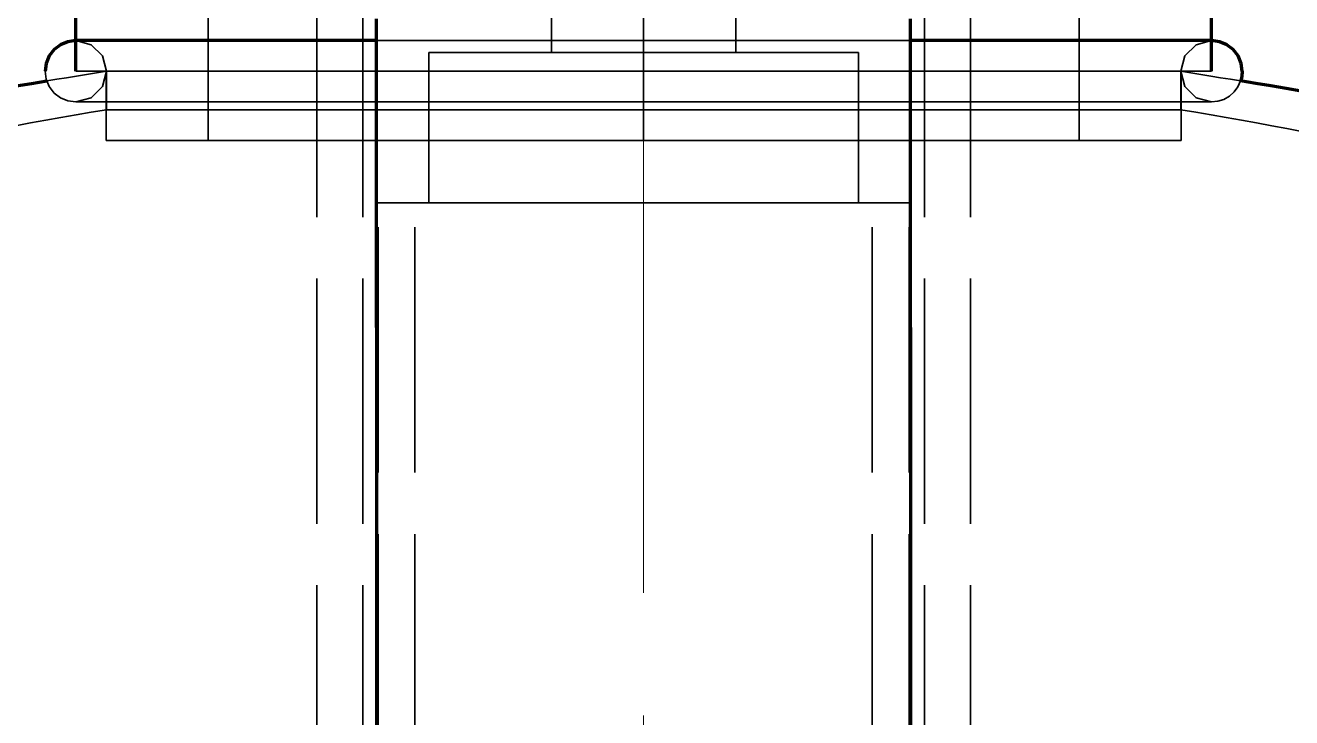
# Model space of a CAD drawing. Header units: millimetres. Extents: x 0 to 2382, y 0 to 420.
# Drawn here: x 305.23 to 325.86, y 312.58 to 323.86 of the extents above; entities that cross this region are included whole.
import ezdxf

# ---------------------------------------------------------------- set-up
doc = ezdxf.new("R2010")
doc.units = ezdxf.units.MM
doc.linetypes.add('IRAM-E-TRAZOS', pattern=[5, 4, -1])
doc.linetypes.add('IRAM-F-TRAZO-PUNTO', pattern=[20, 15, -2, 1, -2])
for name, color, linetype, lineweight in [('01-VISIBLE', 7, 'CONTINUOUS', 70), ('02-OCULTA', 4, 'IRAM-E-TRAZOS', 35), ('03-EJE', 1, 'IRAM-F-TRAZO-PUNTO', 18)]:
    doc.layers.add(name, color=color, linetype=linetype, lineweight=lineweight)

msp = doc.modelspace()

# ---------------------------------------------------------------- linework, layer by layer
at = {"layer": '01-VISIBLE'}
for p, q in [((306.055, 323.113), (306.055, 330.113)), ((324.555, 323.113), (324.555, 330.113)), ((310.955, 318.938), (310.955, 245.813)), ((319.655, 318.938), (319.655, 245.813))]:
    msp.add_line(p, q, dxfattribs=at)
for points in [[(310.955, 318.938), (310.955, 319.189), (310.955, 319.441), (310.955, 319.692), (310.955, 319.944), (310.955, 320.195), (310.955, 320.447), (310.955, 320.699), (310.955, 320.95), (310.955, 321.202), (310.955, 321.453), (310.955, 321.705), (310.955, 321.956), (310.955, 322.208), (310.955, 322.459), (310.955, 322.711), (310.955, 322.962), (310.955, 323.214), (310.955, 323.465), (310.955, 323.717), (310.955, 323.969)], [(319.655, 318.938), (319.655, 319.189), (319.655, 319.441), (319.655, 319.692), (319.655, 319.944), (319.655, 320.195), (319.655, 320.447), (319.655, 320.699), (319.655, 320.95), (319.655, 321.202), (319.655, 321.453), (319.655, 321.705), (319.655, 321.956), (319.655, 322.208), (319.655, 322.459), (319.655, 322.711), (319.655, 322.962), (319.655, 323.214), (319.655, 323.465), (319.655, 323.717), (319.655, 323.969)], [(306.055, 323.613), (305.926, 323.596), (305.805, 323.546), (305.701, 323.466), (305.622, 323.363), (305.572, 323.242), (305.555, 323.113)], [(310.955, 323.613), (310.697, 323.613), (310.439, 323.613), (310.181, 323.613), (309.923, 323.613), (309.666, 323.613), (309.408, 323.613), (309.15, 323.613), (308.892, 323.613), (308.634, 323.613), (308.376, 323.613), (308.118, 323.613), (307.86, 323.613), (307.602, 323.613), (307.344, 323.613), (307.087, 323.613), (306.829, 323.613), (306.571, 323.613), (306.313, 323.613), (306.055, 323.613)], [(324.555, 323.613), (324.297, 323.613), (324.039, 323.613), (323.781, 323.613), (323.523, 323.613), (323.266, 323.613), (323.008, 323.613), (322.75, 323.613), (322.492, 323.613), (322.234, 323.613), (321.976, 323.613), (321.718, 323.613), (321.46, 323.613), (321.202, 323.613), (320.944, 323.613), (320.687, 323.613), (320.429, 323.613), (320.171, 323.613), (319.913, 323.613), (319.655, 323.613)], [(325.055, 323.113), (325.038, 323.242), (324.988, 323.363), (324.909, 323.466), (324.805, 323.546), (324.684, 323.596), (324.555, 323.613)], [(325.055, 323.113), (325.054, 323.086), (325.052, 323.06), (325.049, 323.034), (325.044, 323.008), (325.038, 322.982), (325.03, 322.956)], [(305.085, 322.875), (305.333, 322.916), (305.58, 322.956)], [(326.018, 322.789), (325.772, 322.833), (325.525, 322.875), (325.277, 322.916), (325.03, 322.956)]]:
    msp.add_lwpolyline(points, dxfattribs=at)
at = {"layer": '02-OCULTA'}
for p, q in [((313.805, 323.422), (313.805, 338.772)), ((316.805, 323.422), (316.805, 338.772)), ((308.211, 321.985), (308.211, 330.113)), ((315.305, 330.113), (315.305, 321.985)), ((322.399, 321.985), (322.399, 330.113)), ((309.98, 185.738), (309.98, 324.713)), ((310.73, 185.738), (310.73, 324.713)), ((319.88, 185.738), (319.88, 324.713)), ((320.63, 185.738), (320.63, 324.713)), ((311.805, 320.972), (311.805, 323.422)), ((318.805, 320.972), (318.805, 323.422)), ((306.55, 321.985), (306.55, 323.113)), ((306.555, 323.113), (306.555, 322.485)), ((324.055, 323.113), (324.055, 322.485)), ((324.06, 321.985), (324.06, 323.113)), ((310.98, 306.572), (310.98, 320.972)), ((311.58, 306.572), (311.58, 320.972)), ((319.03, 306.572), (319.03, 320.972)), ((319.63, 306.572), (319.63, 320.972))]:
    msp.add_line(p, q, dxfattribs=at)
for points in [[(315.305, 323.613), (315.055, 323.613), (314.805, 323.613), (314.555, 323.613), (314.305, 323.613), (314.055, 323.613), (313.805, 323.613), (313.555, 323.613), (313.305, 323.613), (313.055, 323.613), (312.805, 323.613), (312.555, 323.613), (312.305, 323.613), (312.055, 323.613), (311.805, 323.613), (311.555, 323.613), (311.305, 323.613), (311.055, 323.613), (310.805, 323.613), (310.555, 323.613), (310.305, 323.613), (310.055, 323.613), (309.805, 323.613), (309.555, 323.613), (309.305, 323.613), (309.055, 323.613), (308.805, 323.613), (308.555, 323.613), (308.305, 323.613), (308.055, 323.613), (307.805, 323.613), (307.555, 323.613), (307.305, 323.613), (307.055, 323.613), (306.805, 323.613), (306.555, 323.613), (306.305, 323.613), (306.055, 323.613)], [(306.055, 323.613), (306.305, 323.546), (306.488, 323.363), (306.555, 323.113), (306.488, 322.863), (306.305, 322.68), (306.055, 322.613)], [(319.655, 323.613), (319.399, 323.613), (319.143, 323.613), (318.887, 323.613), (318.631, 323.613), (318.376, 323.613), (318.12, 323.613), (317.864, 323.613), (317.608, 323.613), (317.352, 323.613), (317.096, 323.613), (316.84, 323.613), (316.584, 323.613), (316.329, 323.613), (316.073, 323.613), (315.817, 323.613), (315.561, 323.613), (315.305, 323.613), (315.049, 323.613), (314.793, 323.613), (314.537, 323.613), (314.281, 323.613), (314.026, 323.613), (313.77, 323.613), (313.514, 323.613), (313.258, 323.613), (313.002, 323.613), (312.746, 323.613), (312.49, 323.613), (312.234, 323.613), (311.979, 323.613), (311.723, 323.613), (311.467, 323.613), (311.211, 323.613), (310.955, 323.613)], [(315.305, 323.613), (315.555, 323.613), (315.805, 323.613), (316.055, 323.613), (316.305, 323.613), (316.555, 323.613), (316.805, 323.613), (317.055, 323.613), (317.305, 323.613), (317.555, 323.613), (317.805, 323.613), (318.055, 323.613), (318.305, 323.613), (318.555, 323.613), (318.805, 323.613), (319.055, 323.613), (319.305, 323.613), (319.555, 323.613), (319.805, 323.613), (320.055, 323.613), (320.305, 323.613), (320.555, 323.613), (320.805, 323.613), (321.055, 323.613), (321.305, 323.613), (321.555, 323.613), (321.805, 323.613), (322.055, 323.613), (322.305, 323.613), (322.555, 323.613), (322.805, 323.613), (323.055, 323.613), (323.305, 323.613), (323.555, 323.613), (323.805, 323.613), (324.055, 323.613), (324.305, 323.613), (324.555, 323.613)], [(324.555, 322.613), (324.305, 322.68), (324.122, 322.863), (324.055, 323.113), (324.122, 323.363), (324.305, 323.546), (324.555, 323.613)], [(315.305, 323.422), (315.055, 323.422), (314.805, 323.422), (314.555, 323.422), (314.305, 323.422), (314.055, 323.422), (313.805, 323.422), (313.555, 323.422), (313.305, 323.422), (313.055, 323.422), (312.805, 323.422), (312.555, 323.422), (312.305, 323.422), (312.055, 323.422), (311.805, 323.422)], [(311.805, 323.422), (312.055, 323.422), (312.305, 323.422), (312.555, 323.422), (312.805, 323.422), (313.055, 323.422), (313.305, 323.422), (313.555, 323.422), (313.805, 323.422), (314.055, 323.422), (314.305, 323.422), (314.555, 323.422), (314.805, 323.422), (315.055, 323.422), (315.305, 323.422), (315.555, 323.422), (315.805, 323.422), (316.055, 323.422), (316.305, 323.422), (316.555, 323.422), (316.805, 323.422), (317.055, 323.422), (317.305, 323.422), (317.555, 323.422), (317.805, 323.422), (318.055, 323.422), (318.305, 323.422), (318.555, 323.422), (318.805, 323.422)], [(315.305, 323.422), (315.055, 323.422), (314.805, 323.422), (314.555, 323.422), (314.305, 323.422), (314.055, 323.422), (313.805, 323.422)], [(313.805, 323.422), (314.055, 323.422), (314.305, 323.422), (314.555, 323.422), (314.805, 323.422), (315.055, 323.422), (315.305, 323.422), (315.555, 323.422), (315.805, 323.422), (316.055, 323.422), (316.305, 323.422), (316.555, 323.422), (316.805, 323.422)], [(318.805, 323.422), (318.536, 323.422), (318.267, 323.422), (317.997, 323.422), (317.728, 323.422), (317.459, 323.422), (317.19, 323.422), (316.92, 323.422), (316.651, 323.422), (316.382, 323.422), (316.113, 323.422), (315.843, 323.422), (315.574, 323.422), (315.305, 323.422)], [(316.805, 323.422), (316.555, 323.422), (316.305, 323.422), (316.055, 323.422), (315.805, 323.422), (315.555, 323.422), (315.305, 323.422)], [(305.555, 323.113), (305.572, 322.983), (305.622, 322.863), (305.701, 322.759), (305.805, 322.68), (305.926, 322.63), (306.055, 322.613)], [(305.58, 322.956), (305.743, 322.983), (305.905, 323.009), (306.067, 323.035), (306.23, 323.061), (306.392, 323.087), (306.555, 323.113)], [(315.305, 323.113), (315.055, 323.113), (314.805, 323.113), (314.555, 323.113), (314.305, 323.113), (314.055, 323.113), (313.805, 323.113), (313.555, 323.113), (313.305, 323.113), (313.055, 323.113), (312.805, 323.113), (312.555, 323.113), (312.305, 323.113), (312.055, 323.113), (311.805, 323.113), (311.555, 323.113), (311.305, 323.113), (311.055, 323.113), (310.805, 323.113), (310.555, 323.113), (310.305, 323.113), (310.055, 323.113), (309.805, 323.113), (309.555, 323.113), (309.305, 323.113), (309.055, 323.113), (308.805, 323.113), (308.555, 323.113), (308.305, 323.113), (308.055, 323.113), (307.805, 323.113), (307.555, 323.113), (307.305, 323.113), (307.055, 323.113), (306.805, 323.113), (306.555, 323.113), (306.305, 323.113), (306.055, 323.113)], [(306.055, 323.113), (306.305, 323.113), (306.555, 323.113), (306.805, 323.113), (307.055, 323.113), (307.305, 323.113), (307.555, 323.113), (307.805, 323.113), (308.055, 323.113), (308.305, 323.113), (308.555, 323.113), (308.805, 323.113), (309.055, 323.113), (309.305, 323.113), (309.555, 323.113), (309.805, 323.113), (310.055, 323.113), (310.305, 323.113), (310.555, 323.113), (310.805, 323.113), (311.055, 323.113), (311.305, 323.113), (311.555, 323.113), (311.805, 323.113), (312.055, 323.113), (312.305, 323.113), (312.555, 323.113), (312.805, 323.113), (313.055, 323.113), (313.305, 323.113), (313.555, 323.113), (313.805, 323.113), (314.055, 323.113), (314.305, 323.113), (314.555, 323.113), (314.805, 323.113), (315.055, 323.113), (315.305, 323.113), (315.555, 323.113), (315.805, 323.113), (316.055, 323.113), (316.305, 323.113), (316.555, 323.113), (316.805, 323.113), (317.055, 323.113), (317.305, 323.113), (317.555, 323.113), (317.805, 323.113), (318.055, 323.113), (318.305, 323.113), (318.555, 323.113), (318.805, 323.113), (319.055, 323.113), (319.305, 323.113), (319.555, 323.113), (319.805, 323.113), (320.055, 323.113), (320.305, 323.113), (320.555, 323.113), (320.805, 323.113), (321.055, 323.113), (321.305, 323.113), (321.555, 323.113), (321.805, 323.113), (322.055, 323.113), (322.305, 323.113), (322.555, 323.113), (322.805, 323.113), (323.055, 323.113), (323.305, 323.113), (323.555, 323.113), (323.805, 323.113), (324.055, 323.113), (324.305, 323.113), (324.555, 323.113)], [(315.305, 323.113), (315.055, 323.113), (314.805, 323.113), (314.555, 323.113), (314.304, 323.113), (314.054, 323.113), (313.804, 323.113), (313.554, 323.113), (313.304, 323.113), (313.054, 323.113), (312.804, 323.113), (312.553, 323.113), (312.303, 323.113), (312.053, 323.113), (311.803, 323.113), (311.553, 323.113), (311.303, 323.113), (311.053, 323.113), (310.802, 323.113), (310.552, 323.113), (310.302, 323.113), (310.052, 323.113), (309.802, 323.113), (309.552, 323.113), (309.302, 323.113), (309.051, 323.113), (308.801, 323.113), (308.551, 323.113), (308.301, 323.113), (308.051, 323.113), (307.801, 323.113), (307.551, 323.113), (307.3, 323.113), (307.05, 323.113), (306.8, 323.113), (306.55, 323.113)], [(306.55, 323.113), (306.8, 323.113), (307.05, 323.113), (307.3, 323.113), (307.551, 323.113), (307.801, 323.113), (308.051, 323.113), (308.301, 323.113), (308.551, 323.113), (308.801, 323.113), (309.051, 323.113), (309.302, 323.113), (309.552, 323.113), (309.802, 323.113), (310.052, 323.113), (310.302, 323.113), (310.552, 323.113), (310.802, 323.113), (311.053, 323.113), (311.303, 323.113), (311.553, 323.113), (311.803, 323.113), (312.053, 323.113), (312.303, 323.113), (312.553, 323.113), (312.804, 323.113), (313.054, 323.113), (313.304, 323.113), (313.554, 323.113), (313.804, 323.113), (314.054, 323.113), (314.304, 323.113), (314.555, 323.113), (314.805, 323.113), (315.055, 323.113), (315.305, 323.113), (315.555, 323.113), (315.805, 323.113), (316.055, 323.113), (316.306, 323.113), (316.556, 323.113), (316.806, 323.113), (317.056, 323.113), (317.306, 323.113), (317.556, 323.113), (317.806, 323.113), (318.057, 323.113), (318.307, 323.113), (318.557, 323.113), (318.807, 323.113), (319.057, 323.113), (319.307, 323.113), (319.557, 323.113), (319.808, 323.113), (320.058, 323.113), (320.308, 323.113), (320.558, 323.113), (320.808, 323.113), (321.058, 323.113), (321.308, 323.113), (321.559, 323.113), (321.809, 323.113), (322.059, 323.113), (322.309, 323.113), (322.559, 323.113), (322.809, 323.113), (323.059, 323.113), (323.31, 323.113), (323.56, 323.113), (323.81, 323.113), (324.06, 323.113)], [(315.305, 323.113), (315.055, 323.113), (314.805, 323.113), (314.555, 323.113), (314.305, 323.113), (314.055, 323.113), (313.805, 323.113), (313.555, 323.113), (313.305, 323.113), (313.055, 323.113), (312.805, 323.113), (312.555, 323.113), (312.305, 323.113), (312.055, 323.113), (311.805, 323.113), (311.555, 323.113), (311.305, 323.113), (311.055, 323.113), (310.805, 323.113), (310.555, 323.113), (310.305, 323.113), (310.055, 323.113), (309.805, 323.113), (309.555, 323.113), (309.305, 323.113), (309.055, 323.113), (308.805, 323.113), (308.555, 323.113), (308.305, 323.113), (308.055, 323.113), (307.805, 323.113), (307.555, 323.113), (307.305, 323.113), (307.055, 323.113), (306.805, 323.113), (306.555, 323.113)], [(306.555, 323.113), (306.805, 323.113), (307.055, 323.113), (307.305, 323.113), (307.555, 323.113), (307.805, 323.113), (308.055, 323.113), (308.305, 323.113), (308.555, 323.113), (308.805, 323.113), (309.055, 323.113), (309.305, 323.113), (309.555, 323.113), (309.805, 323.113), (310.055, 323.113), (310.305, 323.113), (310.555, 323.113), (310.805, 323.113), (311.055, 323.113), (311.305, 323.113), (311.555, 323.113), (311.805, 323.113), (312.055, 323.113), (312.305, 323.113), (312.555, 323.113), (312.805, 323.113), (313.055, 323.113), (313.305, 323.113), (313.555, 323.113), (313.805, 323.113), (314.055, 323.113), (314.305, 323.113), (314.555, 323.113), (314.805, 323.113), (315.055, 323.113), (315.305, 323.113), (315.555, 323.113), (315.805, 323.113), (316.055, 323.113), (316.305, 323.113), (316.555, 323.113), (316.805, 323.113), (317.055, 323.113), (317.305, 323.113), (317.555, 323.113), (317.805, 323.113), (318.055, 323.113), (318.305, 323.113), (318.555, 323.113), (318.805, 323.113), (319.055, 323.113), (319.305, 323.113), (319.555, 323.113), (319.805, 323.113), (320.055, 323.113), (320.305, 323.113), (320.555, 323.113), (320.805, 323.113), (321.055, 323.113), (321.305, 323.113), (321.555, 323.113), (321.805, 323.113), (322.055, 323.113), (322.305, 323.113), (322.555, 323.113), (322.805, 323.113), (323.055, 323.113), (323.305, 323.113), (323.555, 323.113), (323.805, 323.113), (324.055, 323.113)], [(324.055, 323.113), (323.798, 323.113), (323.54, 323.113), (323.283, 323.113), (323.026, 323.113), (322.768, 323.113), (322.511, 323.113), (322.254, 323.113), (321.996, 323.113), (321.739, 323.113), (321.481, 323.113), (321.224, 323.113), (320.967, 323.113), (320.709, 323.113), (320.452, 323.113), (320.195, 323.113), (319.937, 323.113), (319.68, 323.113), (319.423, 323.113), (319.165, 323.113), (318.908, 323.113), (318.651, 323.113), (318.393, 323.113), (318.136, 323.113), (317.879, 323.113), (317.621, 323.113), (317.364, 323.113), (317.106, 323.113), (316.849, 323.113), (316.592, 323.113), (316.334, 323.113), (316.077, 323.113), (315.82, 323.113), (315.562, 323.113), (315.305, 323.113)], [(324.06, 323.113), (323.81, 323.113), (323.56, 323.113), (323.31, 323.113), (323.059, 323.113), (322.809, 323.113), (322.559, 323.113), (322.309, 323.113), (322.059, 323.113), (321.809, 323.113), (321.559, 323.113), (321.308, 323.113), (321.058, 323.113), (320.808, 323.113), (320.558, 323.113), (320.308, 323.113), (320.058, 323.113), (319.808, 323.113), (319.557, 323.113), (319.307, 323.113), (319.057, 323.113), (318.807, 323.113), (318.557, 323.113), (318.307, 323.113), (318.057, 323.113), (317.806, 323.113), (317.556, 323.113), (317.306, 323.113), (317.056, 323.113), (316.806, 323.113), (316.556, 323.113), (316.306, 323.113), (316.055, 323.113), (315.805, 323.113), (315.555, 323.113), (315.305, 323.113)], [(324.555, 323.113), (324.305, 323.113), (324.055, 323.113), (323.805, 323.113), (323.555, 323.113), (323.305, 323.113), (323.055, 323.113), (322.805, 323.113), (322.555, 323.113), (322.305, 323.113), (322.055, 323.113), (321.805, 323.113), (321.555, 323.113), (321.305, 323.113), (321.055, 323.113), (320.805, 323.113), (320.555, 323.113), (320.305, 323.113), (320.055, 323.113), (319.805, 323.113), (319.555, 323.113), (319.305, 323.113), (319.055, 323.113), (318.805, 323.113), (318.555, 323.113), (318.305, 323.113), (318.055, 323.113), (317.805, 323.113), (317.555, 323.113), (317.305, 323.113), (317.055, 323.113), (316.805, 323.113), (316.555, 323.113), (316.305, 323.113), (316.055, 323.113), (315.805, 323.113), (315.555, 323.113), (315.305, 323.113)], [(325.03, 322.956), (324.867, 322.983), (324.705, 323.009), (324.543, 323.035), (324.38, 323.061), (324.218, 323.087), (324.055, 323.113)], [(325.03, 322.956), (324.987, 322.861), (324.926, 322.777), (324.848, 322.708), (324.758, 322.656), (324.659, 322.624), (324.555, 322.613)], [(306.555, 322.485), (306.307, 322.445), (306.06, 322.404), (305.813, 322.361), (305.566, 322.317), (305.319, 322.272), (305.072, 322.226)], [(306.055, 322.613), (306.305, 322.613), (306.555, 322.613), (306.805, 322.613), (307.055, 322.613), (307.305, 322.613), (307.555, 322.613), (307.805, 322.613), (308.055, 322.613), (308.305, 322.613), (308.555, 322.613), (308.805, 322.613), (309.055, 322.613), (309.305, 322.613), (309.555, 322.613), (309.805, 322.613), (310.055, 322.613), (310.305, 322.613), (310.555, 322.613), (310.805, 322.613), (311.055, 322.613), (311.305, 322.613), (311.555, 322.613), (311.805, 322.613), (312.055, 322.613), (312.305, 322.613), (312.555, 322.613), (312.805, 322.613), (313.055, 322.613), (313.305, 322.613), (313.555, 322.613), (313.805, 322.613), (314.055, 322.613), (314.305, 322.613), (314.555, 322.613), (314.805, 322.613), (315.055, 322.613), (315.305, 322.613)], [(306.055, 322.613), (306.305, 322.613), (306.555, 322.613), (306.805, 322.613), (307.055, 322.613), (307.305, 322.613), (307.555, 322.613), (307.805, 322.613), (308.055, 322.613), (308.305, 322.613), (308.555, 322.613), (308.805, 322.613), (309.055, 322.613), (309.305, 322.613), (309.555, 322.613), (309.805, 322.613), (310.055, 322.613), (310.305, 322.613), (310.555, 322.613), (310.805, 322.613), (311.055, 322.613), (311.305, 322.613), (311.555, 322.613), (311.805, 322.613), (312.055, 322.613), (312.305, 322.613), (312.555, 322.613), (312.805, 322.613), (313.055, 322.613), (313.305, 322.613), (313.555, 322.613), (313.805, 322.613), (314.055, 322.613), (314.305, 322.613), (314.555, 322.613), (314.805, 322.613), (315.055, 322.613), (315.305, 322.613), (315.555, 322.613), (315.805, 322.613), (316.055, 322.613), (316.305, 322.613), (316.555, 322.613), (316.805, 322.613), (317.055, 322.613), (317.305, 322.613), (317.555, 322.613), (317.805, 322.613), (318.055, 322.613), (318.305, 322.613), (318.555, 322.613), (318.805, 322.613), (319.055, 322.613), (319.305, 322.613), (319.555, 322.613), (319.805, 322.613), (320.055, 322.613), (320.305, 322.613), (320.555, 322.613), (320.805, 322.613), (321.055, 322.613), (321.305, 322.613), (321.555, 322.613), (321.805, 322.613), (322.055, 322.613), (322.305, 322.613), (322.555, 322.613), (322.805, 322.613), (323.055, 322.613), (323.305, 322.613), (323.555, 322.613), (323.805, 322.613), (324.055, 322.613), (324.305, 322.613), (324.555, 322.613)], [(315.305, 322.485), (315.055, 322.485), (314.805, 322.485), (314.555, 322.485), (314.305, 322.485), (314.055, 322.485), (313.805, 322.485), (313.555, 322.485), (313.305, 322.485), (313.055, 322.485), (312.805, 322.485), (312.555, 322.485), (312.305, 322.485), (312.055, 322.485), (311.805, 322.485), (311.555, 322.485), (311.305, 322.485), (311.055, 322.485), (310.805, 322.485), (310.555, 322.485), (310.305, 322.485), (310.055, 322.485), (309.805, 322.485), (309.555, 322.485), (309.305, 322.485), (309.055, 322.485), (308.805, 322.485), (308.555, 322.485), (308.305, 322.485), (308.055, 322.485), (307.805, 322.485), (307.555, 322.485), (307.305, 322.485), (307.055, 322.485), (306.805, 322.485), (306.555, 322.485)], [(306.555, 322.485), (306.805, 322.485), (307.055, 322.485), (307.305, 322.485), (307.555, 322.485), (307.805, 322.485), (308.055, 322.485), (308.305, 322.485), (308.555, 322.485), (308.805, 322.485), (309.055, 322.485), (309.305, 322.485), (309.555, 322.485), (309.805, 322.485), (310.055, 322.485), (310.305, 322.485), (310.555, 322.485), (310.805, 322.485), (311.055, 322.485), (311.305, 322.485), (311.555, 322.485), (311.805, 322.485), (312.055, 322.485), (312.305, 322.485), (312.555, 322.485), (312.805, 322.485), (313.055, 322.485), (313.305, 322.485), (313.555, 322.485), (313.805, 322.485), (314.055, 322.485), (314.305, 322.485), (314.555, 322.485), (314.805, 322.485), (315.055, 322.485), (315.305, 322.485), (315.555, 322.485), (315.805, 322.485), (316.055, 322.485), (316.305, 322.485), (316.555, 322.485), (316.805, 322.485), (317.055, 322.485), (317.305, 322.485), (317.555, 322.485), (317.805, 322.485), (318.055, 322.485), (318.305, 322.485), (318.555, 322.485), (318.805, 322.485), (319.055, 322.485), (319.305, 322.485), (319.555, 322.485), (319.805, 322.485), (320.055, 322.485), (320.305, 322.485), (320.555, 322.485), (320.805, 322.485), (321.055, 322.485), (321.305, 322.485), (321.555, 322.485), (321.805, 322.485), (322.055, 322.485), (322.305, 322.485), (322.555, 322.485), (322.805, 322.485), (323.055, 322.485), (323.305, 322.485), (323.555, 322.485), (323.805, 322.485), (324.055, 322.485)], [(315.305, 322.613), (315.555, 322.613), (315.805, 322.613), (316.055, 322.613), (316.305, 322.613), (316.555, 322.613), (316.805, 322.613), (317.055, 322.613), (317.305, 322.613), (317.555, 322.613), (317.805, 322.613), (318.055, 322.613), (318.305, 322.613), (318.555, 322.613), (318.805, 322.613), (319.055, 322.613), (319.305, 322.613), (319.555, 322.613), (319.805, 322.613), (320.055, 322.613), (320.305, 322.613), (320.555, 322.613), (320.805, 322.613), (321.055, 322.613), (321.305, 322.613), (321.555, 322.613), (321.805, 322.613), (322.055, 322.613), (322.305, 322.613), (322.555, 322.613), (322.805, 322.613), (323.055, 322.613), (323.305, 322.613), (323.555, 322.613), (323.805, 322.613), (324.055, 322.613), (324.305, 322.613), (324.555, 322.613)], [(324.055, 322.485), (323.798, 322.485), (323.54, 322.485), (323.283, 322.485), (323.026, 322.485), (322.768, 322.485), (322.511, 322.485), (322.254, 322.485), (321.996, 322.485), (321.739, 322.485), (321.481, 322.485), (321.224, 322.485), (320.967, 322.485), (320.709, 322.485), (320.452, 322.485), (320.195, 322.485), (319.937, 322.485), (319.68, 322.485), (319.423, 322.485), (319.165, 322.485), (318.908, 322.485), (318.651, 322.485), (318.393, 322.485), (318.136, 322.485), (317.879, 322.485), (317.621, 322.485), (317.364, 322.485), (317.106, 322.485), (316.849, 322.485), (316.592, 322.485), (316.334, 322.485), (316.077, 322.485), (315.82, 322.485), (315.562, 322.485), (315.305, 322.485)], [(324.055, 322.485), (324.303, 322.445), (324.55, 322.404), (324.797, 322.361), (325.044, 322.317), (325.291, 322.272), (325.538, 322.226), (325.784, 322.179), (326.03, 322.13)], [(315.305, 321.985), (315.055, 321.985), (314.805, 321.985), (314.555, 321.985), (314.304, 321.985), (314.054, 321.985), (313.804, 321.985), (313.554, 321.985), (313.304, 321.985), (313.054, 321.985), (312.804, 321.985), (312.553, 321.985), (312.303, 321.985), (312.053, 321.985), (311.803, 321.985), (311.553, 321.985), (311.303, 321.985), (311.053, 321.985), (310.802, 321.985), (310.552, 321.985), (310.302, 321.985), (310.052, 321.985), (309.802, 321.985), (309.552, 321.985), (309.302, 321.985), (309.051, 321.985), (308.801, 321.985), (308.551, 321.985), (308.301, 321.985), (308.051, 321.985), (307.801, 321.985), (307.551, 321.985), (307.3, 321.985), (307.05, 321.985), (306.8, 321.985), (306.55, 321.985)], [(306.55, 321.985), (306.8, 321.985), (307.05, 321.985), (307.3, 321.985), (307.551, 321.985), (307.801, 321.985), (308.051, 321.985), (308.301, 321.985), (308.551, 321.985), (308.801, 321.985), (309.051, 321.985), (309.302, 321.985), (309.552, 321.985), (309.802, 321.985), (310.052, 321.985), (310.302, 321.985), (310.552, 321.985), (310.802, 321.985), (311.053, 321.985), (311.303, 321.985), (311.553, 321.985), (311.803, 321.985), (312.053, 321.985), (312.303, 321.985), (312.553, 321.985), (312.804, 321.985), (313.054, 321.985), (313.304, 321.985), (313.554, 321.985), (313.804, 321.985), (314.054, 321.985), (314.304, 321.985), (314.555, 321.985), (314.805, 321.985), (315.055, 321.985), (315.305, 321.985), (315.555, 321.985), (315.805, 321.985), (316.055, 321.985), (316.306, 321.985), (316.556, 321.985), (316.806, 321.985), (317.056, 321.985), (317.306, 321.985), (317.556, 321.985), (317.806, 321.985), (318.057, 321.985), (318.307, 321.985), (318.557, 321.985), (318.807, 321.985), (319.057, 321.985), (319.307, 321.985), (319.557, 321.985), (319.808, 321.985), (320.058, 321.985), (320.308, 321.985), (320.558, 321.985), (320.808, 321.985), (321.058, 321.985), (321.308, 321.985), (321.559, 321.985), (321.809, 321.985), (322.059, 321.985), (322.309, 321.985), (322.559, 321.985), (322.809, 321.985), (323.059, 321.985), (323.31, 321.985), (323.56, 321.985), (323.81, 321.985), (324.06, 321.985)], [(315.305, 321.985), (315.052, 321.985), (314.798, 321.985), (314.545, 321.985), (314.292, 321.985), (314.038, 321.985), (313.785, 321.985), (313.531, 321.985), (313.278, 321.985), (313.025, 321.985), (312.771, 321.985), (312.518, 321.985), (312.265, 321.985), (312.011, 321.985), (311.758, 321.985), (311.505, 321.985), (311.251, 321.985), (310.998, 321.985), (310.745, 321.985), (310.491, 321.985), (310.238, 321.985), (309.984, 321.985), (309.731, 321.985), (309.478, 321.985), (309.224, 321.985), (308.971, 321.985), (308.718, 321.985), (308.464, 321.985), (308.211, 321.985)], [(308.211, 321.985), (308.464, 321.985), (308.718, 321.985), (308.971, 321.985), (309.224, 321.985), (309.478, 321.985), (309.731, 321.985), (309.984, 321.985), (310.238, 321.985), (310.491, 321.985), (310.745, 321.985), (310.998, 321.985), (311.251, 321.985), (311.505, 321.985), (311.758, 321.985), (312.011, 321.985), (312.265, 321.985), (312.518, 321.985), (312.771, 321.985), (313.025, 321.985), (313.278, 321.985), (313.531, 321.985), (313.785, 321.985), (314.038, 321.985), (314.292, 321.985), (314.545, 321.985), (314.798, 321.985), (315.052, 321.985), (315.305, 321.985), (315.558, 321.985), (315.812, 321.985), (316.065, 321.985), (316.318, 321.985), (316.572, 321.985), (316.825, 321.985), (317.078, 321.985), (317.332, 321.985), (317.585, 321.985), (317.839, 321.985), (318.092, 321.985), (318.345, 321.985), (318.599, 321.985), (318.852, 321.985), (319.105, 321.985), (319.359, 321.985), (319.612, 321.985), (319.865, 321.985), (320.119, 321.985), (320.372, 321.985), (320.625, 321.985), (320.879, 321.985), (321.132, 321.985), (321.386, 321.985), (321.639, 321.985), (321.892, 321.985), (322.146, 321.985), (322.399, 321.985)], [(324.06, 321.985), (323.81, 321.985), (323.56, 321.985), (323.31, 321.985), (323.059, 321.985), (322.809, 321.985), (322.559, 321.985), (322.309, 321.985), (322.059, 321.985), (321.809, 321.985), (321.559, 321.985), (321.308, 321.985), (321.058, 321.985), (320.808, 321.985), (320.558, 321.985), (320.308, 321.985), (320.058, 321.985), (319.808, 321.985), (319.557, 321.985), (319.307, 321.985), (319.057, 321.985), (318.807, 321.985), (318.557, 321.985), (318.307, 321.985), (318.057, 321.985), (317.806, 321.985), (317.556, 321.985), (317.306, 321.985), (317.056, 321.985), (316.806, 321.985), (316.556, 321.985), (316.306, 321.985), (316.055, 321.985), (315.805, 321.985), (315.555, 321.985), (315.305, 321.985)], [(322.399, 321.985), (322.146, 321.985), (321.892, 321.985), (321.639, 321.985), (321.386, 321.985), (321.132, 321.985), (320.879, 321.985), (320.625, 321.985), (320.372, 321.985), (320.119, 321.985), (319.865, 321.985), (319.612, 321.985), (319.359, 321.985), (319.105, 321.985), (318.852, 321.985), (318.599, 321.985), (318.345, 321.985), (318.092, 321.985), (317.839, 321.985), (317.585, 321.985), (317.332, 321.985), (317.078, 321.985), (316.825, 321.985), (316.572, 321.985), (316.318, 321.985), (316.065, 321.985), (315.812, 321.985), (315.558, 321.985), (315.305, 321.985)], [(315.305, 320.972), (315.051, 320.972), (314.796, 320.972), (314.542, 320.972), (314.287, 320.972), (314.033, 320.972), (313.779, 320.972), (313.524, 320.972), (313.27, 320.972), (313.015, 320.972), (312.761, 320.972), (312.506, 320.972), (312.252, 320.972), (311.998, 320.972), (311.743, 320.972), (311.489, 320.972), (311.234, 320.972), (310.98, 320.972)], [(310.98, 320.972), (311.234, 320.972), (311.489, 320.972), (311.743, 320.972), (311.998, 320.972), (312.252, 320.972), (312.506, 320.972), (312.761, 320.972), (313.015, 320.972), (313.27, 320.972), (313.524, 320.972), (313.779, 320.972), (314.033, 320.972), (314.287, 320.972), (314.542, 320.972), (314.796, 320.972), (315.051, 320.972), (315.305, 320.972), (315.559, 320.972), (315.814, 320.972), (316.068, 320.972), (316.323, 320.972), (316.577, 320.972), (316.831, 320.972), (317.086, 320.972), (317.34, 320.972), (317.595, 320.972), (317.849, 320.972), (318.104, 320.972), (318.358, 320.972), (318.612, 320.972), (318.867, 320.972), (319.121, 320.972), (319.376, 320.972), (319.63, 320.972)], [(315.305, 320.972), (315.039, 320.972), (314.773, 320.972), (314.507, 320.972), (314.241, 320.972), (313.975, 320.972), (313.709, 320.972), (313.442, 320.972), (313.176, 320.972), (312.91, 320.972), (312.644, 320.972), (312.378, 320.972), (312.112, 320.972), (311.846, 320.972), (311.58, 320.972)], [(311.58, 320.972), (311.837, 320.972), (312.094, 320.972), (312.351, 320.972), (312.608, 320.972), (312.864, 320.972), (313.121, 320.972), (313.378, 320.972), (313.635, 320.972), (313.892, 320.972), (314.149, 320.972), (314.406, 320.972), (314.663, 320.972), (314.92, 320.972), (315.177, 320.972), (315.433, 320.972), (315.69, 320.972), (315.947, 320.972), (316.204, 320.972), (316.461, 320.972), (316.718, 320.972), (316.975, 320.972), (317.232, 320.972), (317.489, 320.972), (317.746, 320.972), (318.002, 320.972), (318.259, 320.972), (318.516, 320.972), (318.773, 320.972), (319.03, 320.972)], [(315.305, 320.972), (315.055, 320.972), (314.805, 320.972), (314.555, 320.972), (314.305, 320.972), (314.055, 320.972), (313.805, 320.972), (313.555, 320.972), (313.305, 320.972), (313.055, 320.972), (312.805, 320.972), (312.555, 320.972), (312.305, 320.972), (312.055, 320.972), (311.805, 320.972)], [(311.805, 320.972), (312.055, 320.972), (312.305, 320.972), (312.555, 320.972), (312.805, 320.972), (313.055, 320.972), (313.305, 320.972), (313.555, 320.972), (313.805, 320.972), (314.055, 320.972), (314.305, 320.972), (314.555, 320.972), (314.805, 320.972), (315.055, 320.972), (315.305, 320.972), (315.555, 320.972), (315.805, 320.972), (316.055, 320.972), (316.305, 320.972), (316.555, 320.972), (316.805, 320.972), (317.055, 320.972), (317.305, 320.972), (317.555, 320.972), (317.805, 320.972), (318.055, 320.972), (318.305, 320.972), (318.555, 320.972), (318.805, 320.972)], [(318.805, 320.972), (318.536, 320.972), (318.267, 320.972), (317.997, 320.972), (317.728, 320.972), (317.459, 320.972), (317.19, 320.972), (316.92, 320.972), (316.651, 320.972), (316.382, 320.972), (316.113, 320.972), (315.843, 320.972), (315.574, 320.972), (315.305, 320.972)], [(319.63, 320.972), (319.376, 320.972), (319.121, 320.972), (318.867, 320.972), (318.612, 320.972), (318.358, 320.972), (318.104, 320.972), (317.849, 320.972), (317.595, 320.972), (317.34, 320.972), (317.086, 320.972), (316.831, 320.972), (316.577, 320.972), (316.323, 320.972), (316.068, 320.972), (315.814, 320.972), (315.559, 320.972), (315.305, 320.972)], [(319.03, 320.972), (318.764, 320.972), (318.498, 320.972), (318.232, 320.972), (317.966, 320.972), (317.7, 320.972), (317.434, 320.972), (317.167, 320.972), (316.901, 320.972), (316.635, 320.972), (316.369, 320.972), (316.103, 320.972), (315.837, 320.972), (315.571, 320.972), (315.305, 320.972)]]:
    msp.add_lwpolyline(points, dxfattribs=at)
at = {"layer": '03-EJE'}
msp.add_line((315.305, 174.613), (315.305, 354.218), dxfattribs=at)

doc.saveas('drawing.dxf')
